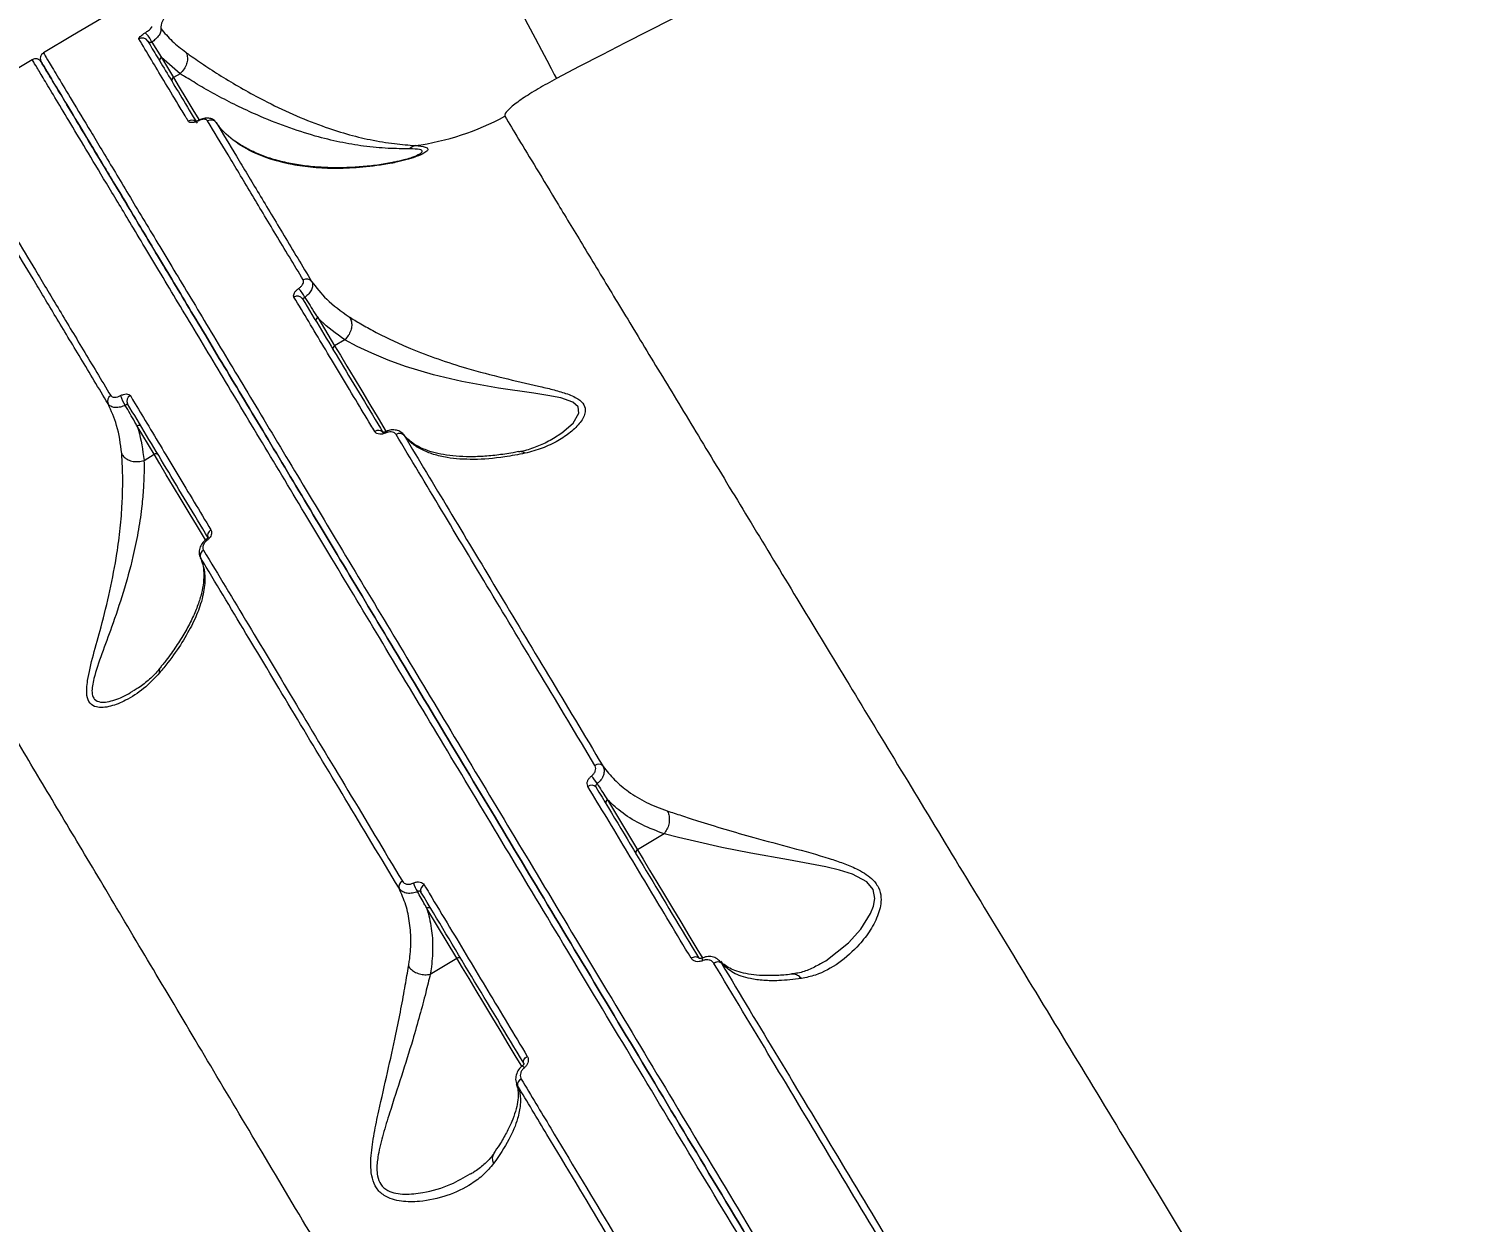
# Model space of a CAD drawing. Header units: millimetres. Extents: x -5960 to 5379, y -4374 to 3849.
# Drawn here: x 824.9 to 1041.8, y 735.1 to 916.4 of the extents above; entities that cross this region are included whole.
import ezdxf

# ---------------------------------------------------------------- set-up
doc = ezdxf.new("R2010")
doc.units = ezdxf.units.MM
doc.layers.add('DiKom', color=7, linetype='Continuous', lineweight=0)
doc.layers.add('DIKOM_ОБЪЕКТ', color=7, linetype='Continuous')
doc.layers.add('DIKOM_РАЗМЕР_ЗОНА', color=7, linetype='Continuous')
doc.styles.add('style1', font='arial.ttf', dxfattribs={"width": 0.8})
doc.dimstyles.new('1-50', dxfattribs={"dimtxt": 300, "dimasz": 200, "dimexe": 100, "dimexo": 0, "dimgap": 100, "dimtad": 1, "dimtxsty": 'style1', "dimcen": 200, "dimclrd": 7, "dimclre": 7, "dimclrt": 7, "dimadec": 1, "dimazin": 2, "dimtfac": 1, "dimtmove": 0, "dimatfit": 2, "dimfxl": 0, "dimlwd": 25, "dimlwe": 18, "dimarcsym": 0})

# ---------------------------------------------------------------- blocks, each defined once
blk = doc.blocks.new('*D9')
at = {"layer": 'Defpoints', "color": 0, "transparency": 16777216}
for p in [(1597.35, 2348.89), (-3820.85, -1673.22), (-66.51, -1673.22)]:
    blk.add_point(p, dxfattribs=at)
at = {"layer": 'DiKom', "color": 7, "lineweight": 18, "transparency": 16777216}
for p, q in [((1597.35, 2348.89), (-3920.85, 2348.89)), ((-66.51, -1673.22), (-3920.85, -1673.22))]:
    blk.add_line(p, q, dxfattribs=at)
at = {"layer": 'DiKom', "color": 7, "lineweight": 25, "transparency": 16777216}
blk.add_line((-3820.85, 2148.89), (-3820.85, -1473.22), dxfattribs=at)
at = {"layer": 'DiKom', "color": 7, "transparency": 16777216}
for points in [[(-3854.19, 2148.89), (-3787.52, 2148.89), (-3820.85, 2348.89)], [(-3854.19, -1473.22), (-3787.52, -1473.22), (-3820.85, -1673.22)]]:
    blk.add_solid(points, dxfattribs=at)
at = {"layer": 'DiKom', "color": 7, "transparency": 16777216, "insert": (-4074.02, 240.95), "char_height": 300, "attachment_point": 5, "rotation": 90, "style": 'style1'}
blk.add_mtext('4050', dxfattribs=at)
blk = doc.blocks.new('*D12')
at = {"layer": 'Defpoints', "color": 0, "transparency": 16777216}
for p in [(1921.97, 3848.89), (-5510.19, -3173.22), (433.49, -3173.22)]:
    blk.add_point(p, dxfattribs=at)
at = {"layer": 'DIKOM_РАЗМЕР_ЗОНА', "color": 7, "lineweight": 18, "transparency": 16777216}
for p, q in [((1921.97, 3848.89), (-5610.19, 3848.89)), ((433.49, -3173.22), (-5610.19, -3173.22))]:
    blk.add_line(p, q, dxfattribs=at)
at = {"layer": 'DIKOM_РАЗМЕР_ЗОНА', "color": 7, "lineweight": 25, "transparency": 16777216}
blk.add_line((-5510.19, 3648.89), (-5510.19, -2973.22), dxfattribs=at)
at = {"layer": 'DIKOM_РАЗМЕР_ЗОНА', "color": 7, "transparency": 16777216}
for points in [[(-5543.52, 3648.89), (-5476.85, 3648.89), (-5510.19, 3848.89)], [(-5543.52, -2973.22), (-5476.85, -2973.22), (-5510.19, -3173.22)]]:
    blk.add_solid(points, dxfattribs=at)
at = {"layer": 'DIKOM_РАЗМЕР_ЗОНА', "color": 7, "transparency": 16777216, "insert": (-5763.36, 142.42), "char_height": 300, "attachment_point": 5, "rotation": 90, "style": 'style1'}
blk.add_mtext('7050', dxfattribs=at)

msp = doc.modelspace()

# ---------------------------------------------------------------- linework, layer by layer
at = {"color": 7, "linetype": 'Continuous', "lineweight": 15}
for p, q in [((843.656, 914.321), (845.119, 912.018)), ((847.966, 909.547), (845.119, 912.018)), ((845.119, 912.018), (846.965, 908.946)), ((847.966, 909.547), (846.965, 908.946)), ((847.969, 909.549), (847.966, 909.547)), ((868.865, 872.499), (871.436, 868.219)), ((872.964, 869.137), (871.436, 868.219)), ((872.968, 869.14), (872.964, 869.137)), ((844.007, 851.738), (841.435, 856.018)), ((882.045, 854.589), (881.936, 854.725)), ((842.479, 850.82), (842.475, 850.818)), ((842.479, 850.82), (844.007, 851.738)), ((850.988, 836.121), (851.04, 836.023))]:
    msp.add_line(p, q, dxfattribs=at)
at = {"color": 7, "linetype": 'Continuous', "lineweight": 15, "flags": 128}
for points in [[(886.659, 943.848), (888.437, 940.472), (890.198, 937.127), (891.928, 933.843), (893.609, 930.651), (895.227, 927.579), (896.767, 924.655), (898.214, 921.906), (899.557, 919.357), (900.781, 917.032), (901.877, 914.951), (902.834, 913.134), (903.644, 911.596), (904.298, 910.353), (904.792, 909.415), (905.121, 908.792)], [(846.965, 908.946), (847.834, 907.499), (848.826, 905.848), (849.92, 904.029), (850.795, 902.572)], [(871.436, 868.219), (872.305, 866.773), (873.297, 865.122), (874.391, 863.302), (875.562, 861.353), (876.785, 859.317), (878.034, 857.239), (879.278, 855.168)], [(904.654, 854.173), (905.962, 854.991), (907.637, 856.471), (908.544, 857.977), (908.438, 858.923), (907.599, 859.668), (905.794, 860.298), (903.806, 860.694), (901.668, 861.016), (896.302, 861.799), (890.762, 862.795), (886.438, 863.824), (882.22, 865.09), (879.564, 866.05), (877.076, 867.082), (874.872, 868.126), (872.968, 869.14), (872.968, 869.14), (872.968, 869.14)], [(879.153, 855.169), (879.153, 855.169), (879.155, 855.17)], [(851.819, 838.736), (850.604, 840.758), (849.356, 842.836), (848.132, 844.872), (846.961, 846.821), (845.868, 848.64), (844.876, 850.291), (844.007, 851.738)], [(851.905, 838.797), (851.906, 838.798), (851.924, 838.8), (851.949, 838.79), (851.983, 838.768), (852.024, 838.736), (852.073, 838.692)]]:
    msp.add_lwpolyline(points, dxfattribs=at)
at = {"color": 7, "linetype": 'Continuous', "lineweight": 15}
for centre, radius, start, end in [((1449.549, -124.987), 1209.999, 90.047391, 120.952609), ((1449.549, -124.987), 1168.375, 93.226978, 117.773022), ((840.724, 913.335), 3.093, 18.59522, 51.50886), ((842.201, 913.976), 0.993, 31.37968, 120.70918), ((826.011, 910.812), 1, 31, 121.04739), ((826.011, 910.812), 1, 30.99868, 121.05295), ((827.725, 911.842), 1, 120.95261, 211), ((827.725, 911.842), 1, 120.95229, 211.00099), ((845.309, 911.605), 0.454, 114.62777, 202.74414), ((847.155, 908.533), 0.454, 114.63169, 202.74305), ((849.714, 901.483), 1, 54.29621, 121.0588), ((852.651, 901.546), 0.977, 35.08603, 121.62768), ((878.091, 938.672), 40.441, 277.95088, 298.3248), ((884.157, 896.812), 1.868, 104.65338, 135.39583), ((867.184, 877.422), 0.951, 37.53645, 123.47655), ((862.805, 873.58), 4.576, 25.81653, 46.53721), ((865.787, 874.824), 0.943, 34.91015, 123.91606), ((869.054, 872.086), 0.454, 114.62113, 202.74575), ((871.626, 867.806), 0.454, 114.6348, 202.74497), ((837.877, 859.813), 0.951, 118.51944, 204.46824), ((843.326, 861.876), 4.576, 195.46404, 216.18517), ((840.828, 859.827), 0.943, 118.08935, 207.0892), ((841.711, 855.657), 0.454, 39.27004, 127.35955), ((878.061, 854.429), 0.944, 45.19535, 124.95266), ((879.393, 855.089), 0.253, 161.62202, 207.42143), ((881.301, 853.985), 0.93, 40.24213, 125.20855), ((844.283, 851.377), 0.454, 39.23922, 127.39037), ((853.055, 839.43), 0.922, 116.45798, 204.9133), ((851.944, 836.346), 0.93, 116.78298, 201.76398)]:
    msp.add_arc(centre, radius, start, end, dxfattribs=at)
for points, knots in [([(846.13, 918.885), (845.789, 918.41), (845.102, 917.453), (845.05, 916.751), (845.024, 916.398)], [0, 0, 0, 0, 0.4964841, 1, 1, 1, 1]), ([(841.694, 914.83), (841.69, 914.838), (841.668, 914.887), (841.729, 915.024), (841.973, 915.27), (842.284, 915.517), (842.527, 915.676), (842.649, 915.756)], [0, 0, 0, 0, 0.0639486, 0.3885771, 0.6455958, 0.8223067, 1, 1, 1, 1]), ([(842.649, 915.756), (842.776, 915.839), (843.029, 916.004), (843.358, 916.265), (843.637, 916.535), (843.67, 916.649), (843.689, 916.713)], [0, 0, 0, 0, 0.1849, 0.3685904, 0.65008, 1, 1, 1, 1]), ([(845.024, 916.398), (845.046, 916.221), (845.087, 915.896), (844.724, 915.294), (844.243, 914.764), (843.855, 914.472), (843.656, 914.321)], [0, 0, 0, 0, 0.3312209, 0.6077887, 0.7983043, 1, 1, 1, 1]), ([(845.024, 916.398), (845.583, 915.742), (846.705, 914.425), (848.123, 913.335), (848.835, 912.787)], [0, 0, 0, 0, 0.4978664, 1, 1, 1, 1]), ([(849.198, 902.34), (849.094, 902.514), (848.571, 903.383), (847.267, 905.553), (845.452, 908.575), (843.39, 912.006), (842.301, 913.819), (841.694, 914.83)], [0, 0, 0, 0, 0.0321664, 0.1608345, 0.4183962, 0.6759574, 1, 1, 1, 1]), ([(843.049, 914.493), (843.507, 913.731), (844.422, 912.207), (846.17, 909.299), (848.167, 905.974), (849.746, 903.346), (850.536, 902.032)], [0, 0, 0, 0, 0.2493139, 0.4986286, 0.7493132, 1, 1, 1, 1]), ([(843.656, 914.321), (843.625, 914.311), (843.573, 914.293), (843.476, 914.278), (843.344, 914.282), (843.188, 914.34), (843.095, 914.421), (843.056, 914.483), (843.049, 914.493)], [0, 0, 0, 0, 0.0726106, 0.1227883, 0.2789648, 0.5490374, 0.9247113, 1, 1, 1, 1]), ([(848.835, 912.787), (848.852, 912.757), (848.904, 912.664), (849.032, 912.358), (849.117, 911.8), (848.981, 911.019), (848.612, 910.209), (848.192, 909.779), (847.969, 909.549)], [0, 0, 0, 0, 0.034313, 0.1061108, 0.3220824, 0.5380587, 0.7540135, 1, 1, 1, 1]), ([(848.835, 912.787), (849.055, 912.63), (849.948, 911.99), (851.797, 910.724), (854.515, 908.979), (857.508, 907.202), (861.036, 905.279), (865.094, 903.332), (869.335, 901.62), (873.278, 900.356), (876.97, 899.441), (880.619, 898.864), (882.664, 898.701), (883.685, 898.619)], [0, 0, 0, 0, 0.0275961, 0.1121807, 0.1968243, 0.280738, 0.3647054, 0.4782467, 0.5919079, 0.6886528, 0.7854202, 0.8928601, 1, 1, 1, 1]), ([(882.827, 898.124), (881.773, 898.135), (879.661, 898.158), (875.97, 898.477), (872.254, 899.115), (868.298, 900.078), (864.06, 901.452), (860.024, 903.069), (856.519, 904.7), (853.568, 906.227), (850.883, 907.72), (849.073, 908.89), (848.178, 909.382), (847.969, 909.549), (847.969, 909.549)], [0, 0, 0, 0, 0.1075127, 0.2153749, 0.3137307, 0.412063, 0.5267817, 0.6413684, 0.7248279, 0.8082241, 0.8908976, 0.973492, 0.9999874, 1, 1, 1, 1]), ([(905.121, 908.792), (904.178, 908.279), (902.305, 907.261), (899.881, 905.73), (898.115, 904.414), (897.237, 903.499), (897.267, 903.198), (897.279, 903.072)], [0, 0, 0, 0, 0.2180199, 0.4332341, 0.6437898, 0.8514369, 1, 1, 1, 1]), ([(850.701, 902.365), (850.671, 902.35), (850.534, 902.283), (850.255, 902.177), (849.892, 902.1), (849.448, 902.103), (849.298, 902.245), (849.198, 902.34)], [0, 0, 0, 0, 0.0349287, 0.1620403, 0.3362657, 0.5591692, 1, 1, 1, 1]), ([(850.726, 902.437), (850.703, 902.425), (850.628, 902.387), (850.504, 902.339), (850.36, 902.298), (850.237, 902.282), (850.228, 902.284), (850.222, 902.285)], [0, 0, 0, 0, 0.0671942, 0.2136857, 0.4078124, 0.6731305, 1, 1, 1, 1]), ([(853.378, 902.165), (853.352, 902.214), (853.225, 902.457), (852.763, 902.7), (852.129, 902.83), (851.47, 902.737), (850.918, 902.546), (850.67, 902.399), (850.61, 902.364)], [0, 0, 0, 0, 0.0581118, 0.2873584, 0.5098013, 0.7692659, 0.9450571, 1, 1, 1, 1]), ([(852.139, 902.378), (852.041, 902.473), (851.896, 902.614), (851.473, 902.619), (851.128, 902.546), (850.861, 902.444), (850.729, 902.379), (850.701, 902.365)], [0, 0, 0, 0, 0.44563, 0.6623298, 0.8364763, 0.9657336, 1, 1, 1, 1]), ([(866.66, 878.215), (865.252, 880.558), (862.436, 885.244), (858.649, 891.544), (855.162, 897.348), (853.146, 900.701), (852.139, 902.378)], [0, 0, 0, 0, 0.2490969, 0.4981949, 0.7490978, 1, 1, 1, 1]), ([(853.451, 902.108), (854.449, 900.447), (856.444, 897.126), (859.912, 891.358), (863.694, 885.063), (866.524, 880.355), (867.938, 878.001)], [0, 0, 0, 0, 0.2490974, 0.4981937, 0.7490978, 1, 1, 1, 1]), ([(880.601, 896.048), (880.432, 896.016), (878.716, 895.692), (875.635, 895.273), (871.682, 895.086), (868.134, 895.25), (864.266, 895.798), (860.316, 896.902), (856.661, 898.801), (854.545, 900.66), (853.637, 901.861), (853.451, 902.108)], [0, 0, 0, 0, 0.011518, 0.116998, 0.2229808, 0.3292403, 0.4351014, 0.6083259, 0.7820049, 0.9552827, 1, 1, 1, 1]), ([(880.173, 896.029), (879.428, 895.9), (877.793, 895.617), (875.398, 895.372), (872.881, 895.24), (870.298, 895.258), (867.747, 895.425), (865.278, 895.768), (862.956, 896.276), (860.768, 896.956), (858.764, 897.816), (857.282, 898.593), (856.579, 899.121), (856.392, 899.262)], [0, 0, 0, 0, 0.0639868, 0.1404968, 0.2228896, 0.3126923, 0.412524, 0.5121183, 0.6176894, 0.7269609, 0.8398444, 0.9573796, 1, 1, 1, 1]), ([(883.685, 898.619), (884.261, 898.565), (885.259, 898.47), (885.71, 898.125), (885.39, 897.707), (884.657, 897.284), (883.234, 896.672), (881.71, 896.311), (880.601, 896.048)], [0, 0, 0, 0, 0.1914565, 0.3312404, 0.4704836, 0.5835671, 0.6969248, 1, 1, 1, 1]), ([(884.138, 897.252), (884.216, 897.294), (884.592, 897.496), (884.835, 897.816), (884.407, 898.103), (883.411, 898.116), (882.827, 898.124)], [0, 0, 0, 0, 0.072406, 0.3450184, 0.615948, 1, 1, 1, 1]), ([(880.601, 896.048), (880.571, 896.053), (880.426, 896.075), (880.286, 896.04), (880.175, 896.013)], [0, 0, 0, 0, 0.2071233, 1, 1, 1, 1]), ([(884.149, 897.232), (884.114, 897.211), (884.032, 897.161), (883.624, 896.972), (882.934, 896.719), (881.883, 896.416), (880.933, 896.176), (880.314, 896.08), (880.206, 896.063)], [0, 0, 0, 0, 0.1085536, 0.2603928, 0.4463445, 0.6714723, 0.942246, 1, 1, 1, 1]), ([(837.012, 859.419), (835.608, 861.756), (832.799, 866.432), (829.022, 872.718), (825.544, 878.509), (823.534, 881.855), (822.529, 883.528)], [0, 0, 0, 0, 0.2490968, 0.4981935, 0.7490959, 1, 1, 1, 1]), ([(822.906, 884.813), (823.906, 883.149), (825.906, 879.82), (829.38, 874.037), (833.171, 867.727), (836.006, 863.008), (837.423, 860.648)], [0, 0, 0, 0, 0.2490963, 0.4981939, 0.7490967, 1, 1, 1, 1]), ([(865.26, 875.606), (865.248, 875.629), (865.196, 875.73), (865.188, 875.949), (865.322, 876.272), (865.576, 876.604), (865.827, 876.802), (865.953, 876.901)], [0, 0, 0, 0, 0.0733484, 0.3225289, 0.5550633, 0.7774084, 1, 1, 1, 1]), ([(865.953, 876.901), (866.08, 877.001), (866.334, 877.202), (866.592, 877.539), (866.731, 877.866), (866.725, 878.089), (866.672, 878.192), (866.66, 878.215)], [0, 0, 0, 0, 0.2211205, 0.4418594, 0.6745097, 0.9251173, 1, 1, 1, 1]), ([(867.938, 878.001), (867.964, 877.955), (868.076, 877.751), (868.125, 877.318), (867.936, 876.705), (867.538, 876.093), (867.13, 875.747), (866.924, 875.573)], [0, 0, 0, 0, 0.0735202, 0.3198237, 0.5507784, 0.7734241, 1, 1, 1, 1]), ([(867.938, 878.001), (868.656, 877.068), (870.225, 875.026), (872.434, 873.469), (873.632, 872.624)], [0, 0, 0, 0, 0.4574454, 1, 1, 1, 1]), ([(877.52, 855.203), (877.324, 855.528), (876.347, 857.155), (873.698, 861.563), (869.713, 868.196), (866.746, 873.135), (865.26, 875.606)], [0, 0, 0, 0, 0.0441435, 0.2207214, 0.6100169, 1, 1, 1, 1]), ([(866.924, 875.573), (866.883, 875.549), (866.836, 875.522), (866.752, 875.474), (866.669, 875.427), (866.591, 875.382), (866.562, 875.365), (866.561, 875.364), (866.56, 875.363)], [0, 0, 0, 0, 0.1599621, 0.18649, 0.3964354, 0.6399063, 0.9173221, 1, 1, 1, 1]), ([(866.56, 875.363), (868.462, 872.198), (872.272, 865.857), (876.616, 858.628), (878.791, 855.008)], [0, 0, 0, 0, 0.4992734, 1, 1, 1, 1]), ([(866.924, 875.573), (867.44, 874.74), (868.079, 873.707), (868.737, 872.695), (868.865, 872.499)], [0, 0, 0, 0, 0.8058683, 1, 1, 1, 1]), ([(872.964, 869.137), (871.68, 870.056), (870.218, 871.102), (869.011, 872.348), (868.865, 872.499)], [0, 0, 0, 0, 0.8785793, 1, 1, 1, 1]), ([(873.632, 872.624), (873.653, 872.597), (873.79, 872.429), (873.986, 872.019), (874.064, 871.315), (873.907, 870.523), (873.541, 869.748), (873.159, 869.343), (872.968, 869.14)], [0, 0, 0, 0, 0.0319537, 0.2048638, 0.4036443, 0.6024355, 0.801213, 1, 1, 1, 1]), ([(873.632, 872.624), (873.699, 872.581), (874.308, 872.196), (875.609, 871.413), (877.767, 870.222), (880.226, 869.006), (883.354, 867.619), (887.136, 866.178), (891.896, 864.645), (897.076, 863.31), (901.438, 862.326), (904.563, 861.589), (906.655, 860.987), (908.38, 860.258), (909.402, 859.284), (909.605, 858.03), (908.826, 856.548), (907.312, 855.051), (905.316, 853.717), (903.007, 852.594), (901.231, 852.127), (900.343, 851.894)], [0, 0, 0, 0, 0.0056303, 0.0508118, 0.0960136, 0.1438701, 0.1917639, 0.2633133, 0.3349757, 0.4270902, 0.5191818, 0.5590181, 0.598782, 0.6438187, 0.6799264, 0.7160688, 0.7691206, 0.8237197, 0.8784535, 0.9392283, 1, 1, 1, 1]), ([(839.087, 851.867), (838.903, 853.322), (838.565, 856.003), (837.499, 858.347), (837.012, 859.419)], [0, 0, 0, 0, 0.5425585, 1, 1, 1, 1]), ([(839.632, 859.174), (839.385, 859.075), (838.853, 858.864), (838.066, 858.81), (837.382, 858.978), (837.135, 859.272), (837.012, 859.419)], [0, 0, 0, 0, 0.2241246, 0.4807157, 0.7415216, 1, 1, 1, 1]), ([(837.423, 860.648), (837.488, 860.578), (837.617, 860.438), (837.999, 860.384), (838.452, 860.451), (838.769, 860.591), (838.915, 860.656)], [0, 0, 0, 0, 0.2632246, 0.5266523, 0.7813102, 1, 1, 1, 1]), ([(838.915, 860.656), (839.061, 860.72), (839.373, 860.857), (839.818, 860.922), (840.193, 860.868), (840.32, 860.729), (840.384, 860.659)], [0, 0, 0, 0, 0.2213685, 0.4743928, 0.7372746, 1, 1, 1, 1]), ([(839.988, 859.397), (839.983, 859.394), (839.973, 859.389), (839.895, 859.34), (839.786, 859.271), (839.689, 859.21), (839.643, 859.18), (839.632, 859.174)], [0, 0, 0, 0, 0.2945897, 0.5738569, 0.8144031, 0.9603569, 1, 1, 1, 1]), ([(841.435, 856.018), (841.322, 856.223), (840.737, 857.279), (840.125, 858.328), (839.632, 859.174)], [0, 0, 0, 0, 0.1941313, 1, 1, 1, 1]), ([(852.219, 839.042), (850.05, 842.652), (845.706, 849.881), (841.896, 856.222), (839.988, 859.397)], [0, 0, 0, 0, 0.4992723, 1, 1, 1, 1]), ([(840.384, 860.659), (840.549, 860.384), (841.373, 859.012), (843.709, 855.125), (847.543, 848.745), (850.943, 843.087), (852.644, 840.256)], [0, 0, 0, 0, 0.0441416, 0.2207199, 0.6100159, 1, 1, 1, 1]), ([(841.435, 856.018), (841.5, 855.817), (842.033, 854.167), (842.27, 852.385), (842.479, 850.82)], [0, 0, 0, 0, 0.121421, 1, 1, 1, 1]), ([(879.168, 854.973), (879.01, 854.912), (878.695, 854.791), (878.229, 854.774), (877.818, 854.885), (877.606, 855.066), (877.528, 855.189), (877.52, 855.203)], [0, 0, 0, 0, 0.2147709, 0.4259187, 0.6817066, 0.9641504, 1, 1, 1, 1]), ([(879.154, 855.172), (879.135, 855.163), (879.068, 855.13), (878.953, 855.096), (878.825, 855.076), (878.726, 855.083), (878.716, 855.088), (878.71, 855.09)], [0, 0, 0, 0, 0.0663042, 0.2343856, 0.4314431, 0.6853113, 1, 1, 1, 1]), ([(882.009, 854.547), (881.978, 854.609), (881.838, 854.892), (881.362, 855.242), (880.638, 855.47), (879.863, 855.453), (879.378, 855.245), (879.161, 855.152)], [0, 0, 0, 0, 0.0689065, 0.3116509, 0.5523801, 0.7999543, 1, 1, 1, 1]), ([(880.764, 854.745), (880.666, 854.86), (880.494, 855.061), (880.063, 855.166), (879.619, 855.147), (879.319, 855.031), (879.168, 854.973)], [0, 0, 0, 0, 0.3292373, 0.5797836, 0.7886089, 1, 1, 1, 1]), ([(910.976, 804.475), (908.219, 809.062), (902.706, 818.236), (894.952, 831.138), (887.561, 843.436), (883.03, 850.976), (880.764, 854.745)], [0, 0, 0, 0, 0.248595, 0.4971907, 0.748595, 1, 1, 1, 1]), ([(882.011, 854.586), (884.245, 850.868), (888.715, 843.432), (896.053, 831.222), (903.81, 818.314), (909.373, 809.06), (912.154, 804.432)], [0, 0, 0, 0, 0.2485959, 0.4971899, 0.7485949, 1, 1, 1, 1]), ([(900.343, 851.894), (899.309, 851.696), (896.491, 851.157), (892.428, 850.86), (888.926, 851.103), (886.404, 851.695), (884.614, 852.418), (883.105, 853.358), (882.375, 854.177), (882.011, 854.586)], [0, 0, 0, 0, 0.1128019, 0.3073761, 0.5062343, 0.6280296, 0.7498299, 0.8749153, 1, 1, 1, 1]), ([(899.349, 852.142), (899.076, 852.086), (897.913, 851.846), (896.005, 851.593), (893.63, 851.382), (891.411, 851.346), (889.356, 851.467), (887.494, 851.745), (885.845, 852.169), (884.433, 852.731), (883.317, 853.352), (882.796, 853.818), (882.563, 854.026)], [0, 0, 0, 0, 0.0310369, 0.132293, 0.2359148, 0.3419904, 0.4504564, 0.5611037, 0.6736315, 0.7878686, 0.9052601, 1, 1, 1, 1]), ([(904.665, 854.159), (904.329, 853.957), (903.385, 853.388), (901.634, 852.694), (900.198, 852.215), (899.406, 852.113), (899.393, 852.111)], [0, 0, 0, 0, 0.2153964, 0.605669, 0.9937507, 1, 1, 1, 1]), ([(844.85, 818.55), (844.062, 817.715), (842.485, 816.045), (839.891, 814.389), (837.768, 813.518), (836.262, 813.249), (835.146, 813.311), (834.2, 813.834), (833.68, 815.185), (833.887, 817.687), (834.755, 821.232), (836.06, 825.808), (837.327, 830.966), (838.314, 836.044), (838.896, 840.517), (839.182, 844.078), (839.267, 847.222), (839.224, 849.817), (839.131, 851.217), (839.087, 851.867)], [0, 0, 0, 0, 0.076076, 0.1521376, 0.2132076, 0.2445029, 0.275715, 0.3130139, 0.3506364, 0.4012615, 0.4758027, 0.5507667, 0.6417673, 0.732639, 0.7938307, 0.8549391, 0.9055418, 0.9561032, 1, 1, 1, 1]), ([(842.475, 850.818), (842.475, 850.818), (842.509, 850.142), (842.488, 848.844), (842.395, 846.313), (842.107, 843.294), (841.59, 839.878), (840.698, 835.583), (839.351, 830.717), (837.704, 825.787), (836.043, 821.424), (835.027, 818.456), (834.613, 816.562), (834.538, 815.492), (834.717, 814.855), (835.131, 814.327), (835.786, 814.053), (836.895, 814.114), (838.425, 814.544), (839.781, 815.092), (840.666, 815.713), (840.802, 815.809)], [0, 0, 0, 0, 0.0000148, 0.0503055, 0.1095425, 0.1688408, 0.2418536, 0.3149603, 0.4241627, 0.5334956, 0.6214237, 0.7087798, 0.7368727, 0.7648575, 0.7984425, 0.8049901, 0.8451025, 0.8802657, 0.9155609, 0.9869868, 1, 1, 1, 1]), ([(839.087, 851.867), (839.1, 851.836), (839.185, 851.636), (839.455, 851.271), (840.04, 850.871), (840.813, 850.637), (841.669, 850.597), (842.206, 850.744), (842.475, 850.818)], [0, 0, 0, 0, 0.0319401, 0.2048489, 0.4036334, 0.602428, 0.801217, 1, 1, 1, 1]), ([(900.343, 851.894), (900.311, 851.915), (900.087, 852.056), (899.74, 852.193), (899.452, 852.122), (899.357, 852.098)], [0, 0, 0, 0, 0.1014709, 0.7016458, 1, 1, 1, 1]), ([(852.644, 840.256), (852.677, 840.187), (852.759, 840.016), (852.763, 839.696), (852.64, 839.332), (852.416, 838.985), (852.187, 838.79), (852.073, 838.692)], [0, 0, 0, 0, 0.1655152, 0.4120415, 0.6200554, 0.8097188, 1, 1, 1, 1]), ([(851.906, 838.796), (851.901, 838.793), (851.657, 838.636), (851.267, 838.2), (850.879, 837.476), (850.817, 836.711), (850.946, 836.137), (851.143, 835.928), (851.18, 835.889)], [0, 0, 0, 0, 0.0050438, 0.237386, 0.4745902, 0.7261761, 0.9496218, 1, 1, 1, 1]), ([(852.073, 838.692), (851.961, 838.597), (851.738, 838.406), (851.52, 838.069), (851.405, 837.718), (851.411, 837.409), (851.492, 837.243), (851.524, 837.176)], [0, 0, 0, 0, 0.1920495, 0.3836083, 0.5902128, 0.8340345, 1, 1, 1, 1]), ([(851.524, 837.176), (853.763, 833.449), (858.242, 825.995), (865.595, 813.755), (873.368, 800.816), (878.941, 791.539), (881.727, 786.9)], [0, 0, 0, 0, 0.2485943, 0.49719, 0.7485948, 1, 1, 1, 1]), ([(852.182, 839.14), (852.182, 839.138), (852.184, 839.135), (852.133, 839.026), (852.039, 838.911), (851.924, 838.807), (851.826, 838.741), (851.773, 838.712), (851.762, 838.706)], [0, 0, 0, 0, 0.2867831, 0.5253232, 0.6958858, 0.839142, 0.9663301, 1, 1, 1, 1]), ([(851.08, 836.001), (851.313, 835.328), (851.78, 833.981), (851.727, 831.514), (851.112, 828.859), (849.939, 826.041), (848.32, 823.175), (846.562, 820.648), (845.275, 819.071), (844.85, 818.55)], [0, 0, 0, 0, 0.1619213, 0.3238393, 0.4936343, 0.6385913, 0.7839164, 0.928741, 1, 1, 1, 1]), ([(851.143, 835.831), (851.262, 835.462), (851.493, 834.746), (851.599, 833.425), (851.494, 831.931), (851.134, 830.238), (850.528, 828.415), (849.672, 826.475), (848.577, 824.443), (847.226, 822.344), (846.066, 820.709), (845.278, 819.759), (845.1, 819.545)], [0, 0, 0, 0, 0.1152304, 0.2232928, 0.3379217, 0.4479702, 0.5558009, 0.6626084, 0.7680862, 0.8708419, 0.9708168, 1, 1, 1, 1]), ([(881.212, 785.84), (878.462, 790.417), (872.963, 799.571), (865.23, 812.445), (857.858, 824.716), (853.339, 832.239), (851.08, 836.001)], [0, 0, 0, 0, 0.2485957, 0.4971898, 0.748595, 1, 1, 1, 1])]:
    msp.add_open_spline(points, degree=3, knots=knots, dxfattribs=at)
at = {"layer": 'DIKOM_ОБЪЕКТ', "color": 7, "linetype": 'Continuous', "lineweight": 15}
for p, q in [((912.875, 799.254), (917.427, 791.678)), ((921.466, 794.106), (917.427, 791.678)), ((889.997, 775.197), (885.445, 782.773)), ((885.958, 772.77), (889.997, 775.197)), ((929.974, 774.668), (930.172, 774.453))]:
    msp.add_line(p, q, dxfattribs=at)
at = {"layer": 'DIKOM_ОБЪЕКТ', "color": 7, "linetype": 'Continuous', "lineweight": 15, "flags": 128}
for points in [[(945.405, 774.513), (946.017, 774.818), (949.46, 777.562), (951.349, 779.641), (952.839, 781.992), (953.282, 783.115), (953.48, 784.275), (953.212, 785.647), (952.265, 786.805), (950.091, 787.96), (948.116, 788.58), (946.044, 789.068), (940.358, 790.154), (934.638, 791.173), (930.248, 792.046), (926.075, 792.97), (923.674, 793.552), (921.473, 794.11), (921.472, 794.11), (921.472, 794.11)], [(917.427, 791.678), (918.292, 790.237), (919.28, 788.593), (920.369, 786.782), (921.535, 784.841), (922.753, 782.814), (923.997, 780.743), (925.24, 778.674), (926.456, 776.651), (927.34, 775.18)], [(899.855, 758.791), (899.027, 760.17), (897.811, 762.193), (896.568, 764.262), (895.324, 766.333), (894.105, 768.36), (892.939, 770.3), (891.851, 772.112), (890.863, 773.756), (889.997, 775.197)], [(925.566, 775.235), (925.739, 775.324), (925.916, 775.391), (926.092, 775.431), (926.259, 775.445), (926.411, 775.431), (926.543, 775.389), (926.649, 775.322), (926.725, 775.232)], [(900.153, 759.266), (900.109, 759.376), (900.1, 759.501), (900.125, 759.636), (900.184, 759.777), (900.274, 759.918), (900.393, 760.054), (900.534, 760.18), (900.694, 760.291)]]:
    msp.add_lwpolyline(points, dxfattribs=at)
at = {"layer": 'DIKOM_ОБЪЕКТ', "color": 7, "linetype": 'Continuous', "lineweight": 15}
for centre, radius, start, end in [((1449.549, -124.987), 1209.999, 121.047391, 151.952609), ((911.54, 803.767), 0.905, 47.31489, 128.57051), ((904.959, 797.903), 7.405, 31.07137, 42.23209), ((910.476, 800.606), 0.883, 44.22273, 129.5371), ((913.064, 798.841), 0.454, 114.63507, 202.73573), ((917.616, 791.265), 0.454, 114.62464, 202.74616), ((882.087, 786.07), 0.905, 113.43276, 194.68089), ((890.359, 789.129), 7.409, 199.77055, 210.92439), ((885.378, 785.525), 0.883, 112.46382, 197.77507), ((885.721, 782.412), 0.454, 39.25377, 127.37581), ((890.273, 774.836), 0.454, 39.24848, 127.3811), ((928.163, 775.271), 0.957, 182.73361, 207.59419), ((929.621, 773.732), 0.908, 52.56938, 130.17462), ((899.448, 758.019), 0.951, 34.3676, 59.38845), ((900.118, 756.005), 0.908, 111.82729, 189.42613)]:
    msp.add_arc(centre, radius, start, end, dxfattribs=at)
for points, knots in [([(1149.523, 372.399), (1147.467, 375.822), (1141.884, 385.112), (1132.496, 400.737), (1121.309, 419.356), (1109.85, 438.426), (1098.18, 457.848), (1086.351, 477.535), (1074.399, 497.426), (1062.341, 517.493), (1050.2, 537.698), (1038.015, 557.979), (1025.841, 578.239), (1013.736, 598.386), (1001.738, 618.354), (989.869, 638.106), (978.147, 657.614), (966.607, 676.82), (955.302, 695.634), (944.286, 713.969), (933.595, 731.762), (923.253, 748.973), (913.272, 765.584), (903.679, 781.55), (894.518, 796.797), (885.832, 811.253), (877.652, 824.865), (870.004, 837.594), (862.889, 849.436), (856.324, 860.361), (850.339, 870.322), (844.962, 879.27), (840.44, 886.796), (836.68, 893.054), (833.586, 898.204), (830.975, 902.549), (828.858, 906.073), (827.25, 908.748), (826.157, 910.568), (825.594, 911.505), (825.524, 911.621), (825.495, 911.669)], [0, 0, 0, 0, 0.0156528, 0.0424899, 0.0694116, 0.0963764, 0.1233411, 0.1502628, 0.1770999, 0.203937, 0.2308586, 0.2578234, 0.2847881, 0.3117098, 0.3385468, 0.365384, 0.3923055, 0.4192704, 0.4462351, 0.4731567, 0.4999938, 0.5268309, 0.5537525, 0.5807173, 0.607682, 0.6346037, 0.6614407, 0.6882778, 0.7151994, 0.7421641, 0.7691289, 0.7960504, 0.8228875, 0.8459665, 0.8691682, 0.8923973, 0.9156263, 0.9388281, 0.961588, 0.9843479, 1, 1, 1, 1]), ([(1150.123, 373.341), (1147.282, 378.07), (1140.916, 388.664), (1130.678, 405.702), (1119.46, 424.373), (1107.977, 443.483), (1096.292, 462.93), (1084.457, 482.628), (1072.507, 502.515), (1060.461, 522.564), (1048.34, 542.736), (1036.183, 562.969), (1024.046, 583.169), (1011.986, 603.24), (1000.187, 622.876), (988.669, 642.045), (977.439, 660.736), (966.382, 679.138), (955.546, 697.171), (944.98, 714.757), (934.583, 732.059), (924.393, 749.018), (914.436, 765.59), (904.866, 781.518), (895.726, 796.729), (887.061, 811.15), (878.901, 824.73), (871.271, 837.429), (864.173, 849.242), (857.623, 860.142), (851.653, 870.079), (846.289, 879.005), (841.856, 886.384), (838.234, 892.411), (835.294, 897.303), (832.782, 901.485), (830.679, 904.985), (829.009, 907.765), (827.801, 909.775), (827.032, 911.055), (826.923, 911.236), (826.868, 911.327)], [0, 0, 0, 0, 0.0216351, 0.0484722, 0.0753938, 0.1023585, 0.1293232, 0.1562448, 0.1830819, 0.2099189, 0.2368406, 0.2638053, 0.2907699, 0.3176916, 0.3445286, 0.3703765, 0.3962999, 0.4222618, 0.4482237, 0.4741471, 0.4999949, 0.5268319, 0.5537535, 0.5807181, 0.6076828, 0.6346044, 0.6614413, 0.6882783, 0.7151999, 0.7421645, 0.7691291, 0.7960508, 0.8228877, 0.8446333, 0.8664015, 0.8881697, 0.9099154, 0.932424, 0.9549577, 0.9774913, 1, 1, 1, 1]), ([(826.868, 911.327), (826.897, 911.28), (826.974, 911.151), (827.664, 910.003), (829.113, 907.591), (831.244, 904.044), (834.033, 899.402), (837.472, 893.679), (841.556, 886.883), (846.289, 879.005), (851.653, 870.079), (857.623, 860.142), (864.173, 849.242), (871.271, 837.429), (878.901, 824.73), (887.061, 811.15), (895.726, 796.729), (904.866, 781.518), (914.436, 765.59), (924.393, 749.018), (934.71, 731.848), (945.376, 714.098), (956.366, 695.807), (967.644, 677.037), (979.156, 657.877), (990.85, 638.415), (1002.69, 618.71), (1014.66, 598.789), (1026.736, 578.691), (1038.881, 558.479), (1051.038, 538.247), (1063.149, 518.089), (1074.418, 499.335), (1084.835, 481.998), (1094.414, 466.056), (1103.887, 450.29), (1113.339, 434.559), (1122.75, 418.898), (1132.089, 403.354), (1141.249, 388.11), (1147.166, 378.262), (1150.123, 373.341)], [0, 0, 0, 0, 0.0156521, 0.042489, 0.0694107, 0.0963755, 0.1233402, 0.1502618, 0.1770988, 0.2039358, 0.2308574, 0.2578222, 0.2847868, 0.3117084, 0.3385455, 0.3653826, 0.3923043, 0.419269, 0.4462337, 0.4731554, 0.4999924, 0.5268295, 0.5537511, 0.5807158, 0.6076806, 0.6346023, 0.6614394, 0.6882764, 0.7151981, 0.7421628, 0.7691275, 0.7960492, 0.8228863, 0.8446321, 0.8664005, 0.8881689, 0.9099147, 0.9324235, 0.9549574, 0.9774912, 1, 1, 1, 1]), ([(827.211, 912.7), (827.24, 912.652), (827.317, 912.523), (827.993, 911.399), (829.4, 909.057), (831.492, 905.575), (834.28, 900.936), (837.772, 895.123), (841.893, 888.265), (846.612, 880.41), (851.889, 871.628), (857.81, 861.774), (864.381, 850.838), (871.595, 838.832), (879.294, 826.019), (887.438, 812.464), (895.983, 798.244), (905.066, 783.127), (914.68, 767.127), (924.802, 750.281), (935.088, 733.162), (945.48, 715.866), (955.923, 698.487), (966.71, 680.533), (977.822, 662.04), (989.228, 643.057), (1000.837, 623.736), (1012.616, 604.133), (1024.529, 584.305), (1036.617, 564.189), (1048.843, 543.841), (1061.168, 523.329), (1073.32, 503.103), (1085.262, 483.229), (1096.962, 463.757), (1108.609, 444.372), (1120.162, 425.144), (1131.571, 406.157), (1141.947, 388.888), (1148.388, 378.169), (1151.236, 373.429)], [0, 0, 0, 0, 0.0156515, 0.0421676, 0.0687038, 0.0952199, 0.122506, 0.1498144, 0.1771006, 0.2036166, 0.2301529, 0.2566689, 0.2839551, 0.3112635, 0.3385497, 0.3650657, 0.3916019, 0.418118, 0.4454041, 0.4727125, 0.4999987, 0.52556, 0.5511395, 0.5767007, 0.6029495, 0.6292179, 0.6554666, 0.6819826, 0.7085191, 0.7350351, 0.7623213, 0.7896298, 0.816916, 0.8434321, 0.8699685, 0.8964845, 0.9237709, 0.9510793, 0.9783655, 1, 1, 1, 1]), ([(897.279, 903.072), (897.936, 901.987), (899.252, 899.813), (902.01, 895.258), (905.324, 889.783), (909.236, 883.323), (913.713, 875.93), (918.75, 867.613), (924.35, 858.369), (930.492, 848.232), (937.152, 837.241), (944.299, 825.45), (951.9, 812.912), (959.938, 799.657), (968.409, 785.693), (977.291, 771.057), (986.551, 755.804), (996.145, 740.006), (1006.031, 723.736), (1016.185, 707.032), (1026.597, 689.913), (1037.245, 672.416), (1048.09, 654.607), (1059.082, 636.57), (1070.17, 618.389), (1081.33, 600.105), (1092.547, 581.747), (1103.801, 563.347), (1115.049, 544.976), (1126.239, 526.722), (1137.323, 508.666), (1147.449, 492.194), (1156.639, 477.264), (1162.136, 468.349), (1164.884, 463.892)], [0, 0, 0, 0, 0.0315566, 0.0632128, 0.0949197, 0.1266266, 0.1582828, 0.1898395, 0.2213972, 0.2530542, 0.2847621, 0.31647, 0.3481273, 0.3796851, 0.4112651, 0.4429443, 0.4746741, 0.5064041, 0.5380836, 0.5696639, 0.601295, 0.6330254, 0.6648064, 0.6965876, 0.7283184, 0.75995, 0.7916593, 0.8234677, 0.8553267, 0.8871862, 0.9189953, 0.950705, 0.9753525, 1, 1, 1, 1]), ([(1063.241, 402.818), (1060.259, 407.913), (1054.291, 418.108), (1045.137, 433.716), (1035.864, 449.506), (1026.356, 465.676), (1016.628, 482.199), (1006.7, 499.043), (996.731, 515.938), (986.419, 533.399), (975.779, 551.397), (964.839, 569.886), (953.968, 588.243), (943.217, 606.384), (932.637, 624.223), (922.276, 641.683), (912.156, 658.727), (902.288, 675.338), (892.69, 691.486), (883.408, 707.097), (874.486, 722.096), (865.962, 736.42), (857.859, 750.033), (850.182, 762.928), (842.943, 775.082), (836.178, 786.439), (829.917, 796.946), (824.081, 806.739), (818.723, 815.728), (813.883, 823.846), (809.668, 830.916), (806.118, 836.869), (803.18, 841.797), (801.794, 844.121), (801.101, 845.283)], [0, 0, 0, 0, 0.0277666, 0.0555663, 0.0833659, 0.1111324, 0.1400374, 0.1689801, 0.1979227, 0.2268277, 0.2586374, 0.2905481, 0.32251, 0.3544717, 0.3863819, 0.4181913, 0.4498954, 0.4817, 0.5135556, 0.545411, 0.5772152, 0.608919, 0.6405474, 0.6722758, 0.7040551, 0.7358344, 0.7675626, 0.7991908, 0.8325938, 0.8660263, 0.8994295, 0.9329431, 0.9664863, 1, 1, 1, 1]), ([(845.084, 819.506), (844.929, 819.3), (844.331, 818.505), (843.107, 817.373), (841.822, 816.349), (841.031, 815.909), (840.819, 815.792)], [0, 0, 0, 0, 0.1272573, 0.4908528, 0.8638761, 1, 1, 1, 1]), ([(844.85, 818.55), (844.847, 818.589), (844.827, 818.853), (844.87, 819.224), (845.068, 819.444), (845.134, 819.518)], [0, 0, 0, 0, 0.1014163, 0.7010102, 1, 1, 1, 1]), ([(909.914, 801.287), (909.901, 801.31), (909.827, 801.441), (909.765, 801.722), (909.841, 802.136), (910.066, 802.548), (910.317, 802.769), (910.442, 802.88)], [0, 0, 0, 0, 0.0489336, 0.2870777, 0.5249672, 0.7625429, 1, 1, 1, 1]), ([(910.442, 802.88), (910.568, 802.991), (910.82, 803.213), (911.046, 803.626), (911.123, 804.042), (911.061, 804.322), (910.988, 804.453), (910.976, 804.475)], [0, 0, 0, 0, 0.2377109, 0.4754833, 0.7137285, 0.9520185, 1, 1, 1, 1]), ([(912.154, 804.432), (912.175, 804.395), (912.3, 804.174), (912.409, 803.698), (912.29, 802.993), (911.923, 802.29), (911.509, 801.913), (911.302, 801.724)], [0, 0, 0, 0, 0.0479781, 0.2861693, 0.5242691, 0.7620796, 1, 1, 1, 1]), ([(912.154, 804.432), (912.174, 804.405), (912.711, 803.655), (913.904, 802.259), (916.096, 800.412), (918.735, 798.786), (920.865, 797.989), (921.937, 797.588)], [0, 0, 0, 0, 0.0089013, 0.2417865, 0.47728, 0.7368211, 1, 1, 1, 1]), ([(925.566, 775.235), (925.292, 775.692), (923.919, 777.978), (920.564, 783.562), (915.576, 791.864), (911.802, 798.145), (909.914, 801.287)], [0, 0, 0, 0, 0.0507704, 0.2538555, 0.6266986, 1, 1, 1, 1]), ([(911.302, 801.724), (911.259, 801.689), (911.174, 801.618), (911.095, 801.487), (911.065, 801.357), (911.082, 801.27), (911.105, 801.229), (911.109, 801.222)], [0, 0, 0, 0, 0.2368371, 0.4743621, 0.7124819, 0.951016, 1, 1, 1, 1]), ([(911.109, 801.222), (913.633, 797.021), (918.688, 788.609), (924.044, 779.694), (926.725, 775.232)], [0, 0, 0, 0, 0.4994495, 1, 1, 1, 1]), ([(911.302, 801.724), (911.751, 801.006), (912.271, 800.176), (912.803, 799.364), (912.875, 799.254)], [0, 0, 0, 0, 0.8649454, 1, 1, 1, 1]), ([(921.466, 794.106), (920.343, 794.53), (918.081, 795.385), (915.202, 797.127), (913.634, 798.56), (912.875, 799.254)], [0, 0, 0, 0, 0.3372098, 0.6791349, 1, 1, 1, 1]), ([(921.937, 797.588), (921.956, 797.558), (922.038, 797.423), (922.194, 797.059), (922.299, 796.412), (922.213, 795.587), (921.94, 794.768), (921.628, 794.329), (921.472, 794.11)], [0, 0, 0, 0, 0.0350381, 0.155255, 0.366432, 0.5776255, 0.7888163, 1, 1, 1, 1]), ([(921.937, 797.588), (922.648, 797.352), (924.072, 796.879), (926.986, 795.933), (930.66, 794.809), (935.493, 793.416), (940.878, 792.001), (945.451, 790.729), (948.704, 789.652), (950.938, 788.732), (952.894, 787.564), (954.13, 785.998), (954.582, 784.109), (954.095, 781.836), (952.853, 779.434), (950.83, 776.837), (948.079, 774.376), (945.039, 772.707), (943.04, 772.271), (942.327, 772.115)], [0, 0, 0, 0, 0.0447757, 0.0895824, 0.1609586, 0.23245, 0.3238546, 0.4152101, 0.4505983, 0.4859286, 0.5329405, 0.5664214, 0.5998001, 0.653091, 0.7108109, 0.7686687, 0.8592865, 0.949792, 1, 1, 1, 1]), ([(921.472, 794.11), (921.471, 794.109), (921.469, 794.107), (921.467, 794.106), (921.466, 794.106)], [0, 0, 0, 0, 0.6683302, 1, 1, 1, 1]), ([(882.662, 773.989), (882.702, 774.234), (882.906, 775.485), (883.072, 777.71), (882.89, 780.574), (882.316, 783.325), (881.581, 784.999), (881.212, 785.84)], [0, 0, 0, 0, 0.0563908, 0.288295, 0.5227698, 0.7600017, 1, 1, 1, 1]), ([(884.003, 785.321), (883.95, 785.299), (883.641, 785.167), (883.041, 785.028), (882.273, 785.072), (881.61, 785.337), (881.344, 785.673), (881.212, 785.84)], [0, 0, 0, 0, 0.0485364, 0.2867421, 0.5247137, 0.7622835, 1, 1, 1, 1]), ([(881.727, 786.9), (881.806, 786.802), (881.963, 786.605), (882.357, 786.455), (882.814, 786.437), (883.17, 786.527), (883.355, 786.609), (883.386, 786.623)], [0, 0, 0, 0, 0.237824, 0.475508, 0.7134944, 0.95152, 1, 1, 1, 1]), ([(883.386, 786.623), (883.417, 786.636), (883.6, 786.718), (883.955, 786.808), (884.411, 786.789), (884.804, 786.638), (884.961, 786.441), (885.04, 786.342)], [0, 0, 0, 0, 0.0479212, 0.2856336, 0.5236221, 0.7617899, 1, 1, 1, 1]), ([(884.537, 785.256), (884.512, 785.286), (884.463, 785.347), (884.337, 785.389), (884.189, 785.388), (884.073, 785.354), (884.013, 785.326), (884.003, 785.321)], [0, 0, 0, 0, 0.2385864, 0.4769766, 0.7149965, 0.952237, 1, 1, 1, 1]), ([(885.445, 782.773), (885.343, 782.959), (884.875, 783.81), (884.385, 784.659), (884.003, 785.321)], [0, 0, 0, 0, 0.2185442, 1, 1, 1, 1]), ([(900.153, 759.266), (897.478, 763.719), (892.121, 772.633), (887.067, 781.045), (884.537, 785.256)], [0, 0, 0, 0, 0.4994494, 1, 1, 1, 1]), ([(885.04, 786.342), (885.295, 785.918), (886.569, 783.797), (889.753, 778.499), (894.677, 770.304), (898.688, 763.63), (900.694, 760.291)], [0, 0, 0, 0, 0.0507703, 0.2538557, 0.6266983, 1, 1, 1, 1]), ([(885.445, 782.773), (885.704, 781.778), (886.206, 779.847), (886.379, 776.737), (886.216, 774.372), (885.999, 773.029), (885.958, 772.77)], [0, 0, 0, 0, 0.3208304, 0.6223544, 0.9272309, 1, 1, 1, 1]), ([(927.314, 774.828), (927.135, 774.767), (926.787, 774.65), (926.273, 774.699), (925.837, 774.887), (925.657, 775.119), (925.566, 775.235)], [0, 0, 0, 0, 0.2592275, 0.5021887, 0.7511517, 1, 1, 1, 1]), ([(927.206, 775.229), (927.181, 775.218), (927.107, 775.183), (926.987, 775.163), (926.858, 775.164), (926.763, 775.195), (926.733, 775.22), (926.728, 775.229), (926.727, 775.232)], [0, 0, 0, 0, 0.0749611, 0.2173963, 0.3637523, 0.5736743, 0.8362372, 1, 1, 1, 1]), ([(929.98, 774.676), (929.835, 774.835), (929.508, 775.19), (928.773, 775.451), (927.958, 775.495), (927.451, 775.303), (927.213, 775.212)], [0, 0, 0, 0, 0.2169672, 0.4866079, 0.7581348, 1, 1, 1, 1]), ([(929.035, 774.426), (928.946, 774.541), (928.768, 774.77), (928.339, 774.958), (927.856, 774.994), (927.505, 774.91), (927.334, 774.836), (927.314, 774.828)], [0, 0, 0, 0, 0.2486919, 0.4975292, 0.7389465, 0.9703325, 1, 1, 1, 1]), ([(970.621, 705.234), (968.945, 708.023), (964.043, 716.18), (956.077, 729.433), (946.801, 744.865), (937.745, 759.934), (931.938, 769.595), (929.035, 774.426)], [0, 0, 0, 0, 0.1144547, 0.334765, 0.5550757, 0.7775378, 1, 1, 1, 1]), ([(940.896, 772.798), (940.769, 772.779), (939.856, 772.645), (938.335, 772.56), (936.364, 772.548), (934.632, 772.708), (933.14, 773.007), (931.904, 773.427), (930.945, 773.947), (930.35, 774.397), (930.135, 774.695), (930.074, 774.779)], [0, 0, 0, 0, 0.0209477, 0.1500162, 0.2800051, 0.4107431, 0.5420847, 0.6741497, 0.8078204, 0.9456841, 1, 1, 1, 1]), ([(930.172, 774.453), (933.041, 769.681), (938.778, 760.136), (947.78, 745.158), (957.062, 729.717), (965.07, 716.394), (969.993, 708.203), (971.666, 705.421)], [0, 0, 0, 0, 0.2203106, 0.4406212, 0.6630831, 0.8855456, 1, 1, 1, 1]), ([(942.327, 772.115), (941.161, 771.981), (939.106, 771.746), (936.572, 771.802), (934.163, 772.124), (931.825, 772.887), (930.727, 773.927), (930.172, 774.453)], [0, 0, 0, 0, 0.2022647, 0.356406, 0.511992, 0.7532482, 1, 1, 1, 1]), ([(945.43, 774.46), (944.836, 774.139), (943.65, 773.497), (942.128, 772.971), (941.186, 772.861), (940.878, 772.825)], [0, 0, 0, 0, 0.4029924, 0.8047995, 1, 1, 1, 1]), ([(895.581, 744.027), (895.092, 743.45), (894.113, 742.296), (891.805, 740.583), (888.577, 739.019), (884.858, 738.203), (881.994, 738.184), (880.187, 738.558), (878.844, 739.154), (877.735, 740.203), (877.094, 741.732), (876.888, 743.437), (876.972, 745.719), (877.401, 748.589), (878.302, 752.795), (879.463, 757.859), (880.637, 763.086), (881.521, 767.53), (882.168, 771.069), (882.503, 773.053), (882.662, 773.989)], [0, 0, 0, 0, 0.0519302, 0.10389, 0.1951555, 0.2864046, 0.3437015, 0.3731334, 0.4024729, 0.4366827, 0.4671112, 0.4969779, 0.5269691, 0.5808924, 0.634955, 0.7265892, 0.8181331, 0.8810564, 0.9438921, 1, 1, 1, 1]), ([(885.951, 772.767), (885.951, 772.767), (885.729, 771.879), (885.26, 769.905), (884.362, 766.52), (883.151, 762.258), (881.579, 757.284), (880.018, 752.481), (878.767, 748.501), (878.063, 745.675), (877.801, 743.538), (877.91, 742.008), (878.389, 740.742), (879.44, 739.875), (880.735, 739.467), (882.525, 739.307), (885.398, 739.63), (888.863, 740.608), (891.063, 741.899), (892.009, 742.454)], [0, 0, 0, 0, 0.0000348, 0.0647275, 0.1382659, 0.2119018, 0.319345, 0.4268733, 0.4888137, 0.5505738, 0.5914451, 0.6155217, 0.6471526, 0.6829252, 0.7150584, 0.7473386, 0.8126696, 0.9193969, 1, 1, 1, 1]), ([(882.662, 773.989), (882.68, 773.959), (882.76, 773.822), (883.009, 773.514), (883.53, 773.117), (884.299, 772.806), (885.151, 772.662), (885.684, 772.732), (885.951, 772.767)], [0, 0, 0, 0, 0.0350305, 0.1552437, 0.3664374, 0.5776211, 0.7888145, 1, 1, 1, 1]), ([(885.958, 772.77), (885.956, 772.769), (885.954, 772.768), (885.952, 772.767), (885.951, 772.767)], [0, 0, 0, 0, 0.6704819, 1, 1, 1, 1]), ([(942.327, 772.115), (942.31, 772.135), (942.134, 772.335), (941.744, 772.63), (941.253, 772.817), (940.978, 772.757), (940.905, 772.741)], [0, 0, 0, 0, 0.0439346, 0.4406758, 0.8520975, 1, 1, 1, 1]), ([(900.152, 759.259), (900.158, 759.254), (900.167, 759.246), (900.16, 759.144), (900.106, 759.025), (900.029, 758.919), (899.958, 758.863), (899.929, 758.84)], [0, 0, 0, 0, 0.354751, 0.5855258, 0.7560094, 0.8989768, 1, 1, 1, 1]), ([(900.694, 760.291), (900.717, 760.25), (900.806, 760.086), (900.874, 759.757), (900.806, 759.316), (900.595, 758.89), (900.354, 758.667), (900.233, 758.556)], [0, 0, 0, 0, 0.07956, 0.319474, 0.5498029, 0.7748703, 1, 1, 1, 1]), ([(899.938, 758.831), (899.905, 758.808), (899.624, 758.617), (899.22, 758.09), (898.927, 757.27), (898.899, 756.582), (899.063, 756.265), (899.097, 756.2)], [0, 0, 0, 0, 0.0394774, 0.3319457, 0.6286797, 0.9232407, 1, 1, 1, 1]), ([(900.233, 758.556), (900.114, 758.446), (899.875, 758.226), (899.668, 757.806), (899.602, 757.372), (899.67, 757.049), (899.758, 756.888), (899.78, 756.848)], [0, 0, 0, 0, 0.2263677, 0.4527251, 0.6823773, 0.9207682, 1, 1, 1, 1]), ([(899.222, 755.857), (899.35, 755.48), (899.652, 754.587), (899.692, 752.933), (899.239, 750.622), (898.057, 747.696), (896.413, 745.26), (895.581, 744.027)], [0, 0, 0, 0, 0.130168, 0.3081376, 0.4882737, 0.7408486, 1, 1, 1, 1]), ([(899.013, 756.089), (899.082, 755.916), (899.247, 755.504), (899.336, 754.604), (899.257, 753.403), (898.933, 751.979), (898.372, 750.412), (897.555, 748.705), (896.64, 747.095), (895.891, 746.021), (895.593, 745.592)], [0, 0, 0, 0, 0.0965946, 0.230711, 0.3735837, 0.5098351, 0.6440335, 0.7778149, 0.9114797, 1, 1, 1, 1]), ([(899.222, 755.857), (899.18, 755.925), (899.116, 756.028), (899.094, 756.148), (899.087, 756.188)], [0, 0, 0, 0, 0.6665232, 1, 1, 1, 1]), ([(940.694, 686.812), (937.486, 692.154), (931.069, 702.837), (921.698, 718.439), (912.542, 733.682), (905.068, 746.124), (900.705, 753.389), (899.222, 755.857)], [0, 0, 0, 0, 0.2203113, 0.4406219, 0.6630839, 0.8855459, 1, 1, 1, 1]), ([(899.78, 756.848), (901.266, 754.375), (905.612, 747.14), (913.045, 734.767), (922.188, 719.546), (931.608, 703.864), (938.102, 693.052), (941.349, 687.646)], [0, 0, 0, 0, 0.1144548, 0.3347652, 0.555076, 0.7775383, 1, 1, 1, 1]), ([(895.665, 745.629), (895.564, 745.475), (895.137, 744.825), (894.112, 743.85), (892.996, 742.925), (892.22, 742.502), (892.034, 742.401)], [0, 0, 0, 0, 0.1149027, 0.4871435, 0.8772705, 1, 1, 1, 1]), ([(895.581, 744.027), (895.571, 744.051), (895.477, 744.301), (895.401, 744.783), (895.46, 745.29), (895.629, 745.494), (895.667, 745.538)], [0, 0, 0, 0, 0.0453606, 0.4551097, 0.8800269, 1, 1, 1, 1])]:
    msp.add_open_spline(points, degree=3, knots=knots, dxfattribs=at)

# ---------------------------------------------------------------- dimensions: what is measured, and where the dimension line sits
at = {"layer": 'DiKom', "color": 3}
dim = msp.add_linear_dim(base=(-3820.852, -1673.222), p1=(1597.347, 2348.894), p2=(-66.509, -1673.222), angle=90, text='4050', dimstyle='1-50', override={"dimgap": 100}, dxfattribs=at)
dim.commit()
dim.dimension.update_dxf_attribs({"geometry": '*D9', "text_midpoint": (-3820.852, 240.949), "dimtype": 160})
at = {"layer": 'DIKOM_РАЗМЕР_ЗОНА'}
dim = msp.add_linear_dim(base=(-5510.185, -3173.222), p1=(1921.975, 3848.894), p2=(433.491, -3173.222), angle=90, text='7050', dimstyle='1-50', dxfattribs=at)
dim.commit()
dim.dimension.update_dxf_attribs({"geometry": '*D12', "text_midpoint": (-5510.185, 142.424), "dimtype": 160})

doc.saveas('drawing.dxf')
